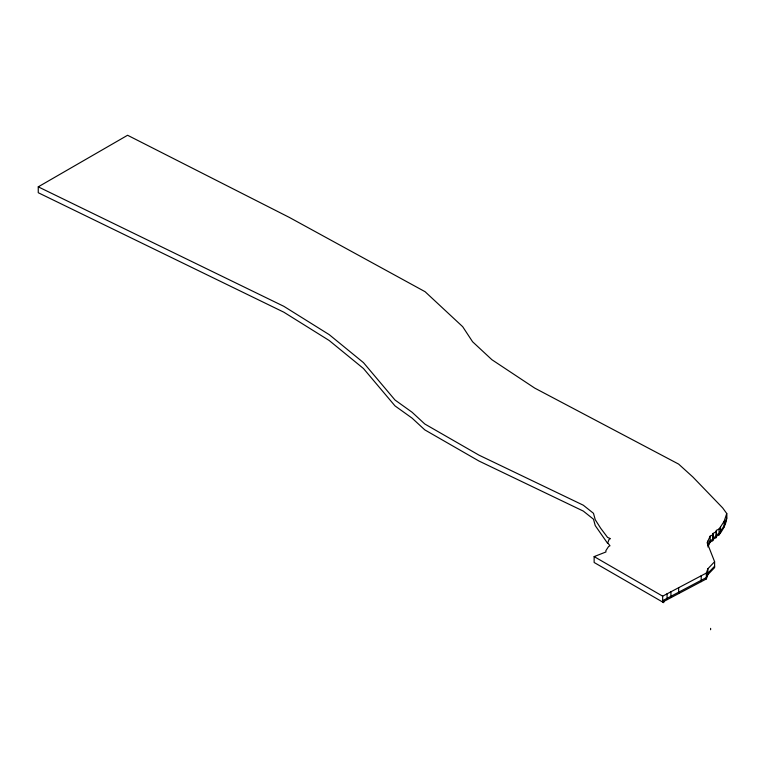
<?xml version="1.0" encoding="UTF-8"?>
<svg xmlns="http://www.w3.org/2000/svg" width="765" height="765" viewBox="0 0 765 765"><rect width="100%" height="100%" fill="white"/><g stroke="black" fill="none" stroke-linecap="round" stroke-linejoin="round"><path stroke-width="1.15" d="M707.883 546.975L710.149 542.06L712.827 540.654L712.923 533.463L716.26 531.713L716.365 530.403L719.043 528.998L720.487 526.98L724.168 521.252L726.75 513.516L722.657 507.893L692.918 477.044L678.641 464.106L534.697 388.084L491.933 359.741L472.579 341.754L462.691 326.693L425.072 291.695L289.275 217.384L127.583 135.262L38.25 186.842L38.25 192.723L283.844 312.206L329.17 340.492L363.48 368.529L394.998 405.89L412.058 418.111L424.805 429.882L478.986 461.037L583.303 511.087L593.477 519.196L595.247 525.603L607.573 543.293M712.827 540.654L712.923 537.977L716.26 536.217L716.365 534.907L719.043 533.501L724.168 525.765L726.75 518.02M707.883 541.094L707.883 545.598L710.149 540.673L716.26 537.594L716.365 530.403M716.365 536.284L719.043 534.878C723.728 528.787 727.687 521.443 726.75 513.516M714.615 566.215L707.874 573.272L706.334 577.575L662.662 600.668L663.762 601.309L663.762 602.686L594.137 562.485L594.137 556.604L662.662 596.165L662.662 602.045L706.334 578.952L706.334 573.071L707.874 568.768L714.615 561.711L707.137 542.729L710.149 536.169L712.827 534.764M706.334 578.952L707.874 574.649L707.874 568.768M707.874 574.649L714.615 567.592L714.615 561.711M662.662 596.165L706.334 573.071M594.137 556.604L605.928 551.976L605.88 550.647L608.586 546.516L609.982 545.78L607.754 542.844L609.064 539.402L610.47 538.656L607.573 537.413L600.745 528.347L595.247 519.712L593.477 513.315L583.303 505.206L478.986 455.146L424.805 424.001L412.058 412.23L394.998 400.009L363.48 362.648L329.17 334.611L283.844 306.325L38.25 186.842M724.168 521.252L724.168 527.142M720.487 526.98L720.487 532.861M719.043 528.998L719.043 534.878M716.26 531.713L716.26 537.594M712.923 533.463L712.923 539.354M710.618 628.361L710.618 629.738M710.149 536.169L710.149 542.06M701.189 575.777L701.189 581.658M678.651 587.625L678.651 593.506M670.924 591.68L670.924 597.57M667.061 593.716L667.061 599.597"/></g></svg>
